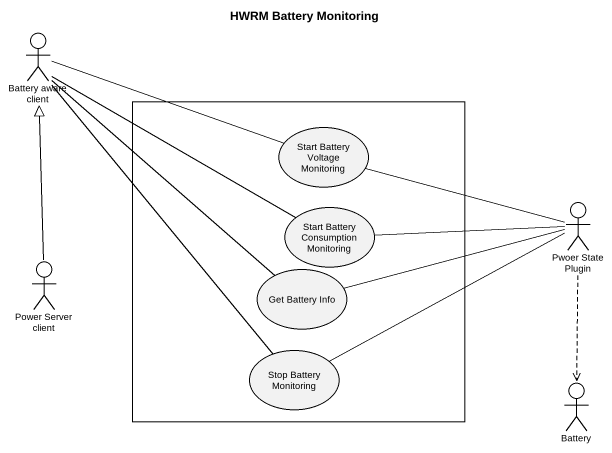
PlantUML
@startuml
title HWRM Battery Monitoring
actor "Battery aware client" as Battery_aware_client
rectangle " " as rectangle1 {
  usecase "Start Battery Voltage Monitoring" as Start_Battery_Voltage
  usecase "Start Battery Consumption Monitoring" as Start_Battery_Consumption
  usecase "Get Battery Info" as Get_Battery_Info
  usecase "Stop Battery Monitoring" as Stop_Battery_Monitoring
}
actor "Pwoer State Plugin" as Pwoer_State_Plugin
actor "Power Server client" as Power_Server_client
actor Battery
Battery_aware_client -right- Start_Battery_Voltage
Battery_aware_client -right- Start_Battery_Consumption
Battery_aware_client -- Get_Battery_Info
Battery_aware_client -- Stop_Battery_Monitoring
Pwoer_State_Plugin -left- Start_Battery_Voltage
Pwoer_State_Plugin -left- Start_Battery_Consumption
Pwoer_State_Plugin -left- Get_Battery_Info
Pwoer_State_Plugin -left- Stop_Battery_Monitoring
Pwoer_State_Plugin ..> Battery
Power_Server_client -up-|> Battery_aware_client
@enduml
